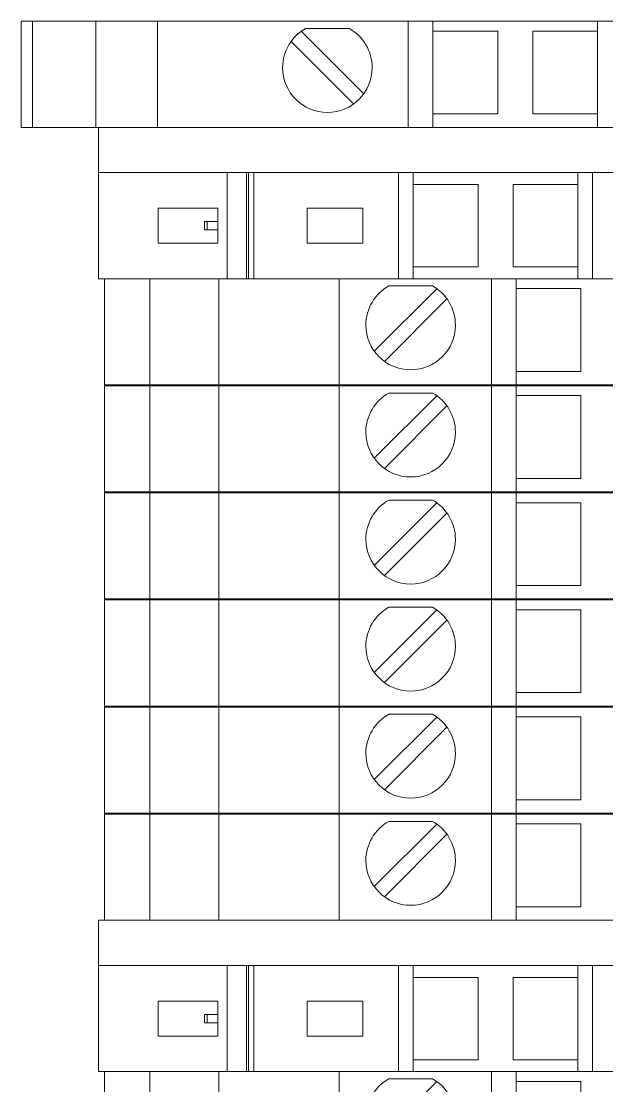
# Model space of a CAD drawing. Header units: millimetres. Extents: x 4962 to 7449, y 754 to 2938.
# Drawn here: x 5318.7 to 5347.2, y 2240.7 to 2292.3 of the extents above; entities that cross this region are included whole.
import ezdxf

# ---------------------------------------------------------------- set-up
doc = ezdxf.new("R2010")
doc.units = ezdxf.units.MM
doc.layers.add('000-PI-Oprema', color=30, linetype='Continuous', lineweight=5)
doc.layers.add('000-PI-ORMAR', color=2, linetype='Continuous')

msp = doc.modelspace()

# ---------------------------------------------------------------- linework, layer by layer
at = {"color": 0, "linetype": 'ByBlock', "lineweight": 0, "ltscale": 0.25}
for points in [[(5322.492, 2287.193), (5322.492, 2279.843), (5371.092, 2279.843), (5371.092, 2287.193), (5322.492, 2287.193)], [(5322.492, 2248.693), (5322.492, 2241.343), (5371.092, 2241.343), (5371.092, 2248.693), (5322.492, 2248.693)]]:
    msp.add_lwpolyline(points, dxfattribs=at)
at = {"layer": '000-PI-Oprema', "color": 0, "linetype": 'ByBlock', "lineweight": 0}
for p, q in [((5318.746, 2292.343), (5337.546, 2292.343)), ((5318.746, 2287.193), (5318.746, 2292.343)), ((5319.293, 2292.343), (5319.293, 2287.193)), ((5322.37, 2287.193), (5322.37, 2292.343)), ((5325.37, 2287.193), (5325.37, 2292.343)), ((5337.546, 2292.343), (5338.746, 2292.343)), ((5337.546, 2287.193), (5337.546, 2292.343)), ((5346.746, 2292.343), (5338.746, 2292.343)), ((5338.746, 2292.343), (5338.746, 2292.343)), ((5338.746, 2287.193), (5338.746, 2292.343)), ((5346.746, 2292.343), (5347.946, 2292.343)), ((5346.746, 2292.343), (5346.746, 2292.343)), ((5346.746, 2292.343), (5346.746, 2287.193)), ((5332.351, 2291.859), (5335.387, 2288.823)), ((5332.563, 2291.993), (5332.563, 2291.993)), ((5334.68, 2291.993), (5332.563, 2291.993)), ((5334.68, 2291.993), (5334.68, 2291.993)), ((5338.746, 2291.868), (5338.746, 2291.868)), ((5341.896, 2291.868), (5338.746, 2291.868)), ((5341.896, 2287.843), (5341.896, 2291.868)), ((5341.896, 2291.868), (5341.896, 2291.868)), ((5343.596, 2291.868), (5343.596, 2287.843)), ((5343.596, 2291.868), (5343.596, 2291.868)), ((5346.746, 2291.868), (5343.596, 2291.868)), ((5346.746, 2291.868), (5346.746, 2291.868)), ((5334.892, 2288.328), (5331.856, 2291.364)), ((5337.546, 2291.393), (5337.546, 2288.793)), ((5337.546, 2291.393), (5337.546, 2291.393)), ((5337.546, 2288.793), (5337.546, 2288.793)), ((5338.746, 2287.843), (5338.746, 2287.843)), ((5338.746, 2287.843), (5341.896, 2287.843)), ((5341.896, 2287.843), (5341.896, 2287.843)), ((5343.596, 2287.843), (5346.746, 2287.843)), ((5343.596, 2287.843), (5343.596, 2287.843)), ((5346.746, 2287.843), (5346.746, 2287.843)), ((5318.746, 2287.193), (5319.429, 2287.193)), ((5318.746, 2287.193), (5337.546, 2287.193)), ((5322.492, 2287.193), (5322.492, 2279.843)), ((5371.092, 2287.193), (5322.492, 2287.193)), ((5337.546, 2287.193), (5338.746, 2287.193)), ((5338.746, 2287.193), (5338.746, 2287.193)), ((5346.746, 2287.193), (5338.746, 2287.193)), ((5346.746, 2287.193), (5346.746, 2287.193)), ((5346.746, 2287.193), (5347.946, 2287.193)), ((5328.757, 2284.993), (5322.492, 2284.993)), ((5328.757, 2279.843), (5328.757, 2284.993)), ((5329.694, 2284.993), (5328.757, 2284.993)), ((5329.694, 2279.843), (5329.694, 2284.993)), ((5329.794, 2284.993), (5329.694, 2284.993)), ((5329.794, 2284.993), (5329.794, 2279.843)), ((5330.052, 2284.993), (5329.794, 2284.993)), ((5330.052, 2284.993), (5330.052, 2279.843)), ((5337.074, 2284.993), (5330.052, 2284.993)), ((5337.074, 2284.993), (5337.792, 2284.993)), ((5337.074, 2279.843), (5337.074, 2284.993)), ((5337.792, 2284.418), (5337.792, 2284.993)), ((5337.792, 2284.993), (5345.792, 2284.993)), ((5345.792, 2284.993), (5345.792, 2284.418)), ((5345.792, 2284.993), (5346.511, 2284.993)), ((5346.511, 2284.993), (5348.182, 2284.993)), ((5346.511, 2279.843), (5346.511, 2284.993)), ((5337.792, 2280.418), (5337.792, 2284.418)), ((5337.792, 2284.418), (5340.942, 2284.418)), ((5340.942, 2284.418), (5340.942, 2280.418)), ((5342.642, 2284.418), (5345.792, 2284.418)), ((5342.642, 2280.418), (5342.642, 2284.418)), ((5345.792, 2284.418), (5345.792, 2280.418)), ((5325.392, 2281.568), (5325.392, 2283.268)), ((5325.392, 2283.268), (5328.292, 2283.268)), ((5328.292, 2283.268), (5328.292, 2282.618)), ((5332.642, 2283.268), (5335.342, 2283.268)), ((5332.642, 2281.568), (5332.642, 2283.268)), ((5335.342, 2283.268), (5335.342, 2281.568)), ((5327.777, 2282.618), (5327.647, 2282.618)), ((5327.647, 2282.218), (5327.647, 2282.618)), ((5327.777, 2282.618), (5327.777, 2282.218)), ((5327.777, 2282.618), (5328.292, 2282.618)), ((5328.292, 2282.618), (5328.292, 2282.218)), ((5327.777, 2282.218), (5327.647, 2282.218)), ((5327.777, 2282.218), (5328.292, 2282.218)), ((5328.292, 2282.218), (5328.292, 2281.568)), ((5328.292, 2281.568), (5325.392, 2281.568)), ((5335.342, 2281.568), (5332.642, 2281.568)), ((5340.942, 2280.418), (5337.792, 2280.418)), ((5337.792, 2279.843), (5337.792, 2280.418)), ((5345.792, 2280.418), (5342.642, 2280.418)), ((5345.792, 2280.418), (5345.792, 2279.843)), ((5329.694, 2279.843), (5328.757, 2279.843)), ((5329.794, 2279.843), (5329.694, 2279.843)), ((5330.052, 2279.843), (5329.794, 2279.843)), ((5337.074, 2279.843), (5337.792, 2279.843)), ((5322.492, 2248.693), (5322.492, 2241.343)), ((5371.092, 2248.693), (5322.492, 2248.693)), ((5328.757, 2246.493), (5322.492, 2246.493)), ((5328.757, 2241.343), (5328.757, 2246.493)), ((5329.694, 2246.493), (5328.757, 2246.493)), ((5329.694, 2241.343), (5329.694, 2246.493)), ((5329.794, 2246.493), (5329.694, 2246.493)), ((5329.794, 2246.493), (5329.794, 2241.343)), ((5330.052, 2246.493), (5329.794, 2246.493)), ((5330.052, 2246.493), (5330.052, 2241.343)), ((5337.074, 2246.493), (5330.052, 2246.493)), ((5337.074, 2246.493), (5337.792, 2246.493)), ((5337.074, 2241.343), (5337.074, 2246.493)), ((5337.792, 2245.918), (5337.792, 2246.493)), ((5337.792, 2246.493), (5345.792, 2246.493)), ((5345.792, 2246.493), (5345.792, 2245.918)), ((5345.792, 2246.493), (5346.511, 2246.493)), ((5346.511, 2246.493), (5348.182, 2246.493)), ((5346.511, 2241.343), (5346.511, 2246.493)), ((5337.792, 2241.918), (5337.792, 2245.918)), ((5337.792, 2245.918), (5340.942, 2245.918)), ((5340.942, 2245.918), (5340.942, 2241.918)), ((5342.642, 2245.918), (5345.792, 2245.918)), ((5342.642, 2241.918), (5342.642, 2245.918)), ((5345.792, 2245.918), (5345.792, 2241.918)), ((5325.392, 2243.068), (5325.392, 2244.768)), ((5325.392, 2244.768), (5328.292, 2244.768)), ((5328.292, 2244.768), (5328.292, 2244.118)), ((5332.642, 2244.768), (5335.342, 2244.768)), ((5332.642, 2243.068), (5332.642, 2244.768)), ((5335.342, 2244.768), (5335.342, 2243.068)), ((5327.777, 2244.118), (5327.647, 2244.118)), ((5327.647, 2243.718), (5327.647, 2244.118)), ((5327.777, 2243.718), (5327.647, 2243.718)), ((5327.777, 2244.118), (5327.777, 2243.718)), ((5327.777, 2244.118), (5328.292, 2244.118)), ((5327.777, 2243.718), (5328.292, 2243.718)), ((5328.292, 2244.118), (5328.292, 2243.718)), ((5328.292, 2243.718), (5328.292, 2243.068)), ((5328.292, 2243.068), (5325.392, 2243.068)), ((5335.342, 2243.068), (5332.642, 2243.068)), ((5340.942, 2241.918), (5337.792, 2241.918)), ((5337.792, 2241.343), (5337.792, 2241.918)), ((5345.792, 2241.918), (5342.642, 2241.918)), ((5345.792, 2241.918), (5345.792, 2241.343)), ((5329.694, 2241.343), (5328.757, 2241.343)), ((5329.794, 2241.343), (5329.694, 2241.343)), ((5330.052, 2241.343), (5329.794, 2241.343)), ((5337.074, 2241.343), (5337.792, 2241.343))]:
    msp.add_line(p, q, dxfattribs=at)
at = {"layer": '000-PI-Oprema', "color": 0, "linetype": 'ByBlock', "lineweight": 0, "ltscale": 0.25}
for p, q in [((5371.092, 2279.843), (5322.492, 2279.843)), ((5371.092, 2241.343), (5322.492, 2241.343))]:
    msp.add_line(p, q, dxfattribs=at)
at = {"layer": '000-PI-Oprema', "color": 0, "linetype": 'ByBlock', "lineweight": 0}
for start, end in [(119.1246, 180), (0, 60.8754), (180, 0)]:
    msp.add_arc((5333.621, 2290.093), 2.175, start, end, dxfattribs=at)
at = {"layer": '000-PI-ORMAR', "color": 0, "linetype": 'ByBlock', "lineweight": 0}
for p, q in [((5322.792, 2279.843), (5322.792, 2279.843)), ((5324.992, 2279.843), (5322.792, 2279.843)), ((5322.792, 2279.843), (5322.792, 2274.693)), ((5324.992, 2279.843), (5324.992, 2279.843)), ((5324.992, 2279.843), (5326.584, 2279.843)), ((5324.992, 2279.843), (5324.992, 2274.693)), ((5326.584, 2279.843), (5328.726, 2279.843)), ((5327.042, 2279.843), (5327.042, 2279.843)), ((5328.353, 2279.843), (5328.353, 2274.693)), ((5329.11, 2279.843), (5328.726, 2279.843)), ((5331.618, 2279.843), (5329.11, 2279.843)), ((5329.292, 2279.843), (5329.292, 2279.843)), ((5330.792, 2279.843), (5330.792, 2279.843)), ((5331.618, 2279.843), (5334.192, 2279.843)), ((5331.942, 2279.843), (5331.942, 2279.843)), ((5334.192, 2279.843), (5341.592, 2279.843)), ((5334.192, 2279.843), (5334.192, 2274.693)), ((5336.608, 2279.493), (5336.608, 2279.493)), ((5338.726, 2279.493), (5336.608, 2279.493)), ((5336.992, 2279.843), (5336.992, 2279.843)), ((5338.726, 2279.493), (5338.726, 2279.493)), ((5341.592, 2279.843), (5342.792, 2279.843)), ((5341.592, 2279.843), (5341.592, 2274.693)), ((5342.792, 2279.843), (5342.792, 2279.843)), ((5342.792, 2279.843), (5350.792, 2279.843)), ((5342.792, 2279.843), (5342.792, 2274.693)), ((5342.792, 2279.368), (5345.942, 2279.368)), ((5342.792, 2279.368), (5342.792, 2279.368)), ((5345.942, 2279.368), (5345.942, 2275.343)), ((5345.942, 2279.368), (5345.942, 2279.368)), ((5338.937, 2279.359), (5335.902, 2276.323)), ((5336.397, 2275.828), (5339.432, 2278.864)), ((5338.937, 2279.359), (5338.937, 2279.359)), ((5339.432, 2278.864), (5339.432, 2278.864)), ((5341.592, 2278.893), (5341.592, 2276.293)), ((5341.592, 2278.893), (5341.592, 2278.893)), ((5335.902, 2276.323), (5335.902, 2276.323)), ((5341.592, 2276.293), (5341.592, 2276.293)), ((5336.397, 2275.828), (5336.397, 2275.828)), ((5345.942, 2275.343), (5342.792, 2275.343)), ((5342.792, 2275.343), (5342.792, 2275.343)), ((5345.942, 2275.343), (5345.942, 2275.343)), ((5324.992, 2274.693), (5322.792, 2274.693)), ((5322.792, 2274.693), (5322.792, 2274.693)), ((5322.792, 2274.643), (5322.792, 2274.643)), ((5324.992, 2274.643), (5322.792, 2274.643)), ((5322.792, 2274.643), (5322.792, 2269.493)), ((5324.992, 2274.693), (5326.584, 2274.693)), ((5324.992, 2274.693), (5324.992, 2274.693)), ((5324.992, 2274.643), (5324.992, 2274.643)), ((5324.992, 2274.643), (5326.584, 2274.643)), ((5324.992, 2274.643), (5324.992, 2269.493)), ((5326.584, 2274.693), (5328.726, 2274.693)), ((5326.584, 2274.643), (5328.726, 2274.643)), ((5327.042, 2274.693), (5327.042, 2274.693)), ((5327.042, 2274.643), (5327.042, 2274.643)), ((5328.353, 2274.643), (5328.353, 2269.493)), ((5328.726, 2274.693), (5329.11, 2274.693)), ((5329.11, 2274.643), (5328.726, 2274.643)), ((5329.11, 2274.693), (5331.618, 2274.693)), ((5331.618, 2274.643), (5329.11, 2274.643)), ((5329.292, 2274.693), (5329.292, 2274.693)), ((5329.292, 2274.643), (5329.292, 2274.643)), ((5330.792, 2274.643), (5330.792, 2274.643)), ((5331.618, 2274.693), (5334.192, 2274.693)), ((5331.618, 2274.643), (5334.192, 2274.643)), ((5331.942, 2274.693), (5331.942, 2274.693)), ((5331.942, 2274.643), (5331.942, 2274.643)), ((5334.192, 2274.693), (5341.592, 2274.693)), ((5334.192, 2274.643), (5341.592, 2274.643)), ((5334.192, 2274.643), (5334.192, 2269.493)), ((5336.608, 2274.293), (5336.608, 2274.293)), ((5338.726, 2274.293), (5336.608, 2274.293)), ((5336.992, 2274.693), (5336.992, 2274.693)), ((5336.992, 2274.643), (5336.992, 2274.643)), ((5338.726, 2274.293), (5338.726, 2274.293)), ((5341.592, 2274.693), (5342.792, 2274.693)), ((5341.592, 2274.643), (5342.792, 2274.643)), ((5341.592, 2274.643), (5341.592, 2269.493)), ((5342.792, 2274.693), (5350.792, 2274.693)), ((5342.792, 2274.693), (5342.792, 2274.693)), ((5342.792, 2274.643), (5342.792, 2274.643)), ((5342.792, 2274.643), (5350.792, 2274.643)), ((5342.792, 2274.643), (5342.792, 2269.493)), ((5338.937, 2274.159), (5335.902, 2271.123)), ((5338.937, 2274.159), (5338.937, 2274.159)), ((5341.592, 2273.693), (5341.592, 2271.093)), ((5341.592, 2273.693), (5341.592, 2273.693)), ((5342.792, 2274.168), (5345.942, 2274.168)), ((5342.792, 2274.168), (5342.792, 2274.168)), ((5345.942, 2274.168), (5345.942, 2270.143)), ((5345.942, 2274.168), (5345.942, 2274.168)), ((5336.397, 2270.628), (5339.432, 2273.664)), ((5339.432, 2273.664), (5339.432, 2273.664)), ((5335.902, 2271.123), (5335.902, 2271.123)), ((5336.397, 2270.628), (5336.397, 2270.628)), ((5341.592, 2271.093), (5341.592, 2271.093)), ((5345.942, 2270.143), (5342.792, 2270.143)), ((5342.792, 2270.143), (5342.792, 2270.143)), ((5345.942, 2270.143), (5345.942, 2270.143)), ((5324.992, 2269.493), (5322.792, 2269.493)), ((5322.792, 2269.493), (5322.792, 2269.493)), ((5322.792, 2269.443), (5322.792, 2269.443)), ((5324.992, 2269.443), (5322.792, 2269.443)), ((5322.792, 2269.443), (5322.792, 2264.293)), ((5324.992, 2269.493), (5326.584, 2269.493)), ((5324.992, 2269.493), (5324.992, 2269.493)), ((5324.992, 2269.443), (5324.992, 2269.443)), ((5324.992, 2269.443), (5326.584, 2269.443)), ((5324.992, 2269.443), (5324.992, 2264.293)), ((5326.584, 2269.493), (5328.726, 2269.493)), ((5326.584, 2269.443), (5328.726, 2269.443)), ((5327.042, 2269.493), (5327.042, 2269.493)), ((5327.042, 2269.443), (5327.042, 2269.443)), ((5328.353, 2269.443), (5328.353, 2264.293)), ((5328.726, 2269.493), (5329.11, 2269.493)), ((5329.11, 2269.443), (5328.726, 2269.443)), ((5329.11, 2269.493), (5331.618, 2269.493)), ((5331.618, 2269.443), (5329.11, 2269.443)), ((5329.292, 2269.493), (5329.292, 2269.493)), ((5329.292, 2269.443), (5329.292, 2269.443)), ((5330.792, 2269.443), (5330.792, 2269.443)), ((5331.618, 2269.493), (5334.192, 2269.493)), ((5331.618, 2269.443), (5334.192, 2269.443)), ((5331.942, 2269.493), (5331.942, 2269.493)), ((5331.942, 2269.443), (5331.942, 2269.443)), ((5334.192, 2269.493), (5341.592, 2269.493)), ((5334.192, 2269.443), (5341.592, 2269.443)), ((5334.192, 2269.443), (5334.192, 2264.293)), ((5336.608, 2269.093), (5336.608, 2269.093)), ((5338.726, 2269.093), (5336.608, 2269.093)), ((5336.992, 2269.493), (5336.992, 2269.493)), ((5336.992, 2269.443), (5336.992, 2269.443)), ((5338.726, 2269.093), (5338.726, 2269.093)), ((5341.592, 2269.493), (5342.792, 2269.493)), ((5341.592, 2269.443), (5342.792, 2269.443)), ((5341.592, 2269.443), (5341.592, 2264.293)), ((5342.792, 2269.493), (5350.792, 2269.493)), ((5342.792, 2269.493), (5342.792, 2269.493)), ((5342.792, 2269.443), (5342.792, 2269.443)), ((5342.792, 2269.443), (5350.792, 2269.443)), ((5342.792, 2269.443), (5342.792, 2264.293)), ((5338.937, 2268.959), (5335.902, 2265.923)), ((5338.937, 2268.959), (5338.937, 2268.959)), ((5342.792, 2268.968), (5345.942, 2268.968)), ((5342.792, 2268.968), (5342.792, 2268.968)), ((5345.942, 2268.968), (5345.942, 2264.943)), ((5345.942, 2268.968), (5345.942, 2268.968)), ((5336.397, 2265.428), (5339.432, 2268.464)), ((5339.432, 2268.464), (5339.432, 2268.464)), ((5341.592, 2268.493), (5341.592, 2265.893)), ((5341.592, 2268.493), (5341.592, 2268.493)), ((5335.902, 2265.923), (5335.902, 2265.923)), ((5336.397, 2265.428), (5336.397, 2265.428)), ((5341.592, 2265.893), (5341.592, 2265.893)), ((5345.942, 2264.943), (5342.792, 2264.943)), ((5342.792, 2264.943), (5342.792, 2264.943)), ((5345.942, 2264.943), (5345.942, 2264.943)), ((5324.992, 2264.293), (5322.792, 2264.293)), ((5322.792, 2264.293), (5322.792, 2264.293)), ((5322.792, 2264.243), (5322.792, 2264.243)), ((5324.992, 2264.243), (5322.792, 2264.243)), ((5322.792, 2264.243), (5322.792, 2259.093)), ((5324.992, 2264.293), (5326.584, 2264.293)), ((5324.992, 2264.293), (5324.992, 2264.293)), ((5324.992, 2264.243), (5324.992, 2264.243)), ((5324.992, 2264.243), (5326.584, 2264.243)), ((5324.992, 2264.243), (5324.992, 2259.093)), ((5326.584, 2264.293), (5328.726, 2264.293)), ((5326.584, 2264.243), (5328.726, 2264.243)), ((5327.042, 2264.293), (5327.042, 2264.293)), ((5327.042, 2264.243), (5327.042, 2264.243)), ((5328.353, 2264.243), (5328.353, 2259.093)), ((5328.726, 2264.293), (5329.11, 2264.293)), ((5329.11, 2264.243), (5328.726, 2264.243)), ((5329.11, 2264.293), (5331.618, 2264.293)), ((5331.618, 2264.243), (5329.11, 2264.243)), ((5329.292, 2264.293), (5329.292, 2264.293)), ((5329.292, 2264.243), (5329.292, 2264.243)), ((5330.792, 2264.243), (5330.792, 2264.243)), ((5331.618, 2264.293), (5334.192, 2264.293)), ((5331.618, 2264.243), (5334.192, 2264.243)), ((5331.942, 2264.293), (5331.942, 2264.293)), ((5331.942, 2264.243), (5331.942, 2264.243)), ((5334.192, 2264.293), (5341.592, 2264.293)), ((5334.192, 2264.243), (5341.592, 2264.243)), ((5334.192, 2264.243), (5334.192, 2259.093)), ((5336.608, 2263.893), (5336.608, 2263.893)), ((5338.726, 2263.893), (5336.608, 2263.893)), ((5336.992, 2264.293), (5336.992, 2264.293)), ((5336.992, 2264.243), (5336.992, 2264.243)), ((5338.726, 2263.893), (5338.726, 2263.893)), ((5341.592, 2264.293), (5342.792, 2264.293)), ((5341.592, 2264.243), (5342.792, 2264.243)), ((5341.592, 2264.243), (5341.592, 2259.093)), ((5342.792, 2264.293), (5350.792, 2264.293)), ((5342.792, 2264.293), (5342.792, 2264.293)), ((5342.792, 2264.243), (5342.792, 2264.243)), ((5342.792, 2264.243), (5350.792, 2264.243)), ((5342.792, 2264.243), (5342.792, 2259.093)), ((5338.937, 2263.759), (5335.902, 2260.723)), ((5338.937, 2263.759), (5338.937, 2263.759)), ((5342.792, 2263.768), (5345.942, 2263.768)), ((5342.792, 2263.768), (5342.792, 2263.768)), ((5345.942, 2263.768), (5345.942, 2259.743)), ((5345.942, 2263.768), (5345.942, 2263.768)), ((5336.397, 2260.228), (5339.432, 2263.264)), ((5339.432, 2263.264), (5339.432, 2263.264)), ((5341.592, 2263.293), (5341.592, 2260.693)), ((5341.592, 2263.293), (5341.592, 2263.293)), ((5335.902, 2260.723), (5335.902, 2260.723)), ((5341.592, 2260.693), (5341.592, 2260.693)), ((5336.397, 2260.228), (5336.397, 2260.228)), ((5345.942, 2259.743), (5342.792, 2259.743)), ((5342.792, 2259.743), (5342.792, 2259.743)), ((5345.942, 2259.743), (5345.942, 2259.743)), ((5324.992, 2259.093), (5322.792, 2259.093)), ((5322.792, 2259.093), (5322.792, 2259.093)), ((5322.792, 2259.043), (5322.792, 2259.043)), ((5324.992, 2259.043), (5322.792, 2259.043)), ((5322.792, 2259.043), (5322.792, 2253.893)), ((5324.992, 2259.093), (5326.584, 2259.093)), ((5324.992, 2259.093), (5324.992, 2259.093)), ((5324.992, 2259.043), (5324.992, 2259.043)), ((5324.992, 2259.043), (5326.584, 2259.043)), ((5324.992, 2259.043), (5324.992, 2253.893)), ((5326.584, 2259.093), (5328.726, 2259.093)), ((5326.584, 2259.043), (5328.726, 2259.043)), ((5327.042, 2259.093), (5327.042, 2259.093)), ((5327.042, 2259.043), (5327.042, 2259.043)), ((5328.353, 2259.043), (5328.353, 2253.893)), ((5328.726, 2259.093), (5329.11, 2259.093)), ((5329.11, 2259.043), (5328.726, 2259.043)), ((5329.11, 2259.093), (5331.618, 2259.093)), ((5331.618, 2259.043), (5329.11, 2259.043)), ((5329.292, 2259.093), (5329.292, 2259.093)), ((5329.292, 2259.043), (5329.292, 2259.043)), ((5330.792, 2259.043), (5330.792, 2259.043)), ((5331.618, 2259.093), (5334.192, 2259.093)), ((5331.618, 2259.043), (5334.192, 2259.043)), ((5331.942, 2259.093), (5331.942, 2259.093)), ((5331.942, 2259.043), (5331.942, 2259.043)), ((5334.192, 2259.093), (5341.592, 2259.093)), ((5334.192, 2259.043), (5341.592, 2259.043)), ((5334.192, 2259.043), (5334.192, 2253.893)), ((5336.608, 2258.693), (5336.608, 2258.693)), ((5338.726, 2258.693), (5336.608, 2258.693)), ((5336.992, 2259.093), (5336.992, 2259.093)), ((5336.992, 2259.043), (5336.992, 2259.043)), ((5338.726, 2258.693), (5338.726, 2258.693)), ((5341.592, 2259.093), (5342.792, 2259.093)), ((5341.592, 2259.043), (5342.792, 2259.043)), ((5341.592, 2259.043), (5341.592, 2253.893)), ((5342.792, 2259.093), (5350.792, 2259.093)), ((5342.792, 2259.093), (5342.792, 2259.093)), ((5342.792, 2259.043), (5342.792, 2259.043)), ((5342.792, 2259.043), (5350.792, 2259.043)), ((5342.792, 2259.043), (5342.792, 2253.893)), ((5338.937, 2258.559), (5335.902, 2255.523)), ((5338.937, 2258.559), (5338.937, 2258.559)), ((5342.792, 2258.568), (5345.942, 2258.568)), ((5342.792, 2258.568), (5342.792, 2258.568)), ((5345.942, 2258.568), (5345.942, 2254.543)), ((5345.942, 2258.568), (5345.942, 2258.568)), ((5336.397, 2255.028), (5339.432, 2258.064)), ((5339.432, 2258.064), (5339.432, 2258.064)), ((5341.592, 2258.093), (5341.592, 2255.493)), ((5341.592, 2258.093), (5341.592, 2258.093)), ((5335.902, 2255.523), (5335.902, 2255.523)), ((5341.592, 2255.493), (5341.592, 2255.493)), ((5336.397, 2255.028), (5336.397, 2255.028)), ((5345.942, 2254.543), (5342.792, 2254.543)), ((5342.792, 2254.543), (5342.792, 2254.543)), ((5345.942, 2254.543), (5345.942, 2254.543)), ((5324.992, 2253.893), (5322.792, 2253.893)), ((5322.792, 2253.893), (5322.792, 2253.893)), ((5322.792, 2253.843), (5322.792, 2253.843)), ((5324.992, 2253.843), (5322.792, 2253.843)), ((5322.792, 2253.843), (5322.792, 2248.693)), ((5324.992, 2253.893), (5326.584, 2253.893)), ((5324.992, 2253.893), (5324.992, 2253.893)), ((5324.992, 2253.843), (5324.992, 2253.843)), ((5324.992, 2253.843), (5326.584, 2253.843)), ((5324.992, 2253.843), (5324.992, 2248.693)), ((5326.584, 2253.893), (5328.726, 2253.893)), ((5326.584, 2253.843), (5328.726, 2253.843)), ((5327.042, 2253.893), (5327.042, 2253.893)), ((5327.042, 2253.843), (5327.042, 2253.843)), ((5328.353, 2253.843), (5328.353, 2248.693)), ((5328.726, 2253.893), (5329.11, 2253.893)), ((5329.11, 2253.843), (5328.726, 2253.843)), ((5329.11, 2253.893), (5331.618, 2253.893)), ((5331.618, 2253.843), (5329.11, 2253.843)), ((5329.292, 2253.893), (5329.292, 2253.893)), ((5329.292, 2253.843), (5329.292, 2253.843)), ((5330.792, 2253.843), (5330.792, 2253.843)), ((5331.618, 2253.893), (5334.192, 2253.893)), ((5331.618, 2253.843), (5334.192, 2253.843)), ((5331.942, 2253.893), (5331.942, 2253.893)), ((5331.942, 2253.843), (5331.942, 2253.843)), ((5334.192, 2253.893), (5341.592, 2253.893)), ((5334.192, 2253.843), (5341.592, 2253.843)), ((5334.192, 2253.843), (5334.192, 2248.693)), ((5336.992, 2253.893), (5336.992, 2253.893)), ((5336.992, 2253.843), (5336.992, 2253.843)), ((5341.592, 2253.893), (5342.792, 2253.893)), ((5341.592, 2253.843), (5342.792, 2253.843)), ((5341.592, 2253.843), (5341.592, 2248.693)), ((5342.792, 2253.893), (5350.792, 2253.893)), ((5342.792, 2253.893), (5342.792, 2253.893)), ((5342.792, 2253.843), (5342.792, 2253.843)), ((5342.792, 2253.843), (5350.792, 2253.843)), ((5342.792, 2253.843), (5342.792, 2248.693)), ((5338.937, 2253.359), (5335.902, 2250.323)), ((5336.608, 2253.493), (5336.608, 2253.493)), ((5338.726, 2253.493), (5336.608, 2253.493)), ((5338.726, 2253.493), (5338.726, 2253.493)), ((5338.937, 2253.359), (5338.937, 2253.359)), ((5342.792, 2253.368), (5345.942, 2253.368)), ((5342.792, 2253.368), (5342.792, 2253.368)), ((5345.942, 2253.368), (5345.942, 2249.343)), ((5345.942, 2253.368), (5345.942, 2253.368)), ((5336.397, 2249.828), (5339.432, 2252.864)), ((5339.432, 2252.864), (5339.432, 2252.864)), ((5341.592, 2252.893), (5341.592, 2250.293)), ((5341.592, 2252.893), (5341.592, 2252.893)), ((5335.902, 2250.323), (5335.902, 2250.323)), ((5341.592, 2250.293), (5341.592, 2250.293)), ((5336.397, 2249.828), (5336.397, 2249.828)), ((5345.942, 2249.343), (5342.792, 2249.343)), ((5342.792, 2249.343), (5342.792, 2249.343)), ((5345.942, 2249.343), (5345.942, 2249.343)), ((5324.992, 2248.693), (5322.792, 2248.693)), ((5322.792, 2248.693), (5322.792, 2248.693)), ((5324.992, 2248.693), (5326.584, 2248.693)), ((5324.992, 2248.693), (5324.992, 2248.693)), ((5326.584, 2248.693), (5328.726, 2248.693)), ((5327.042, 2248.693), (5327.042, 2248.693)), ((5328.726, 2248.693), (5329.11, 2248.693)), ((5329.11, 2248.693), (5331.618, 2248.693)), ((5329.292, 2248.693), (5329.292, 2248.693)), ((5331.618, 2248.693), (5334.192, 2248.693)), ((5331.942, 2248.693), (5331.942, 2248.693)), ((5334.192, 2248.693), (5341.592, 2248.693)), ((5336.992, 2248.693), (5336.992, 2248.693)), ((5341.592, 2248.693), (5342.792, 2248.693)), ((5342.792, 2248.693), (5350.792, 2248.693)), ((5342.792, 2248.693), (5342.792, 2248.693)), ((5322.792, 2241.343), (5322.792, 2241.343)), ((5324.992, 2241.343), (5322.792, 2241.343)), ((5322.792, 2241.343), (5322.792, 2236.193)), ((5324.992, 2241.343), (5324.992, 2241.343)), ((5324.992, 2241.343), (5326.584, 2241.343)), ((5324.992, 2241.343), (5324.992, 2236.193)), ((5326.584, 2241.343), (5328.726, 2241.343)), ((5327.042, 2241.343), (5327.042, 2241.343)), ((5328.353, 2241.343), (5328.353, 2236.193)), ((5329.11, 2241.343), (5328.726, 2241.343)), ((5331.618, 2241.343), (5329.11, 2241.343)), ((5329.292, 2241.343), (5329.292, 2241.343)), ((5330.792, 2241.343), (5330.792, 2241.343)), ((5331.618, 2241.343), (5334.192, 2241.343)), ((5331.942, 2241.343), (5331.942, 2241.343)), ((5334.192, 2241.343), (5341.592, 2241.343)), ((5334.192, 2241.343), (5334.192, 2236.193)), ((5336.992, 2241.343), (5336.992, 2241.343)), ((5341.592, 2241.343), (5342.792, 2241.343)), ((5341.592, 2241.343), (5341.592, 2236.193)), ((5342.792, 2241.343), (5342.792, 2241.343)), ((5342.792, 2241.343), (5350.792, 2241.343)), ((5342.792, 2241.343), (5342.792, 2236.193)), ((5338.937, 2240.859), (5335.902, 2237.823)), ((5336.608, 2240.993), (5336.608, 2240.993)), ((5338.726, 2240.993), (5336.608, 2240.993)), ((5338.726, 2240.993), (5338.726, 2240.993)), ((5338.937, 2240.859), (5338.937, 2240.859)), ((5342.792, 2240.868), (5345.942, 2240.868)), ((5342.792, 2240.868), (5342.792, 2240.868)), ((5345.942, 2240.868), (5345.942, 2236.843)), ((5345.942, 2240.868), (5345.942, 2240.868))]:
    msp.add_line(p, q, dxfattribs=at)
for centre, start, end in [((5337.667, 2277.593), 119.1246, 180), ((5337.667, 2277.593), 0, 60.8754), ((5337.667, 2277.593), 180, 0), ((5337.667, 2272.393), 119.1246, 180), ((5337.667, 2272.393), 0, 60.8754), ((5337.667, 2272.393), 180, 0), ((5337.667, 2267.193), 119.1246, 180), ((5337.667, 2267.193), 0, 60.8754), ((5337.667, 2267.193), 180, 0), ((5337.667, 2261.993), 119.1246, 180), ((5337.667, 2261.993), 0, 60.8754), ((5337.667, 2261.993), 180, 0), ((5337.667, 2256.793), 119.1246, 180), ((5337.667, 2256.793), 0, 60.8754), ((5337.667, 2256.793), 180, 0), ((5337.667, 2251.593), 119.1246, 180), ((5337.667, 2251.593), 0, 60.8754), ((5337.667, 2251.593), 180, 0), ((5337.667, 2239.093), 119.1246, 180), ((5337.667, 2239.093), 0, 60.8754)]:
    msp.add_arc(centre, 2.175, start, end, dxfattribs=at)

doc.saveas('drawing.dxf')
